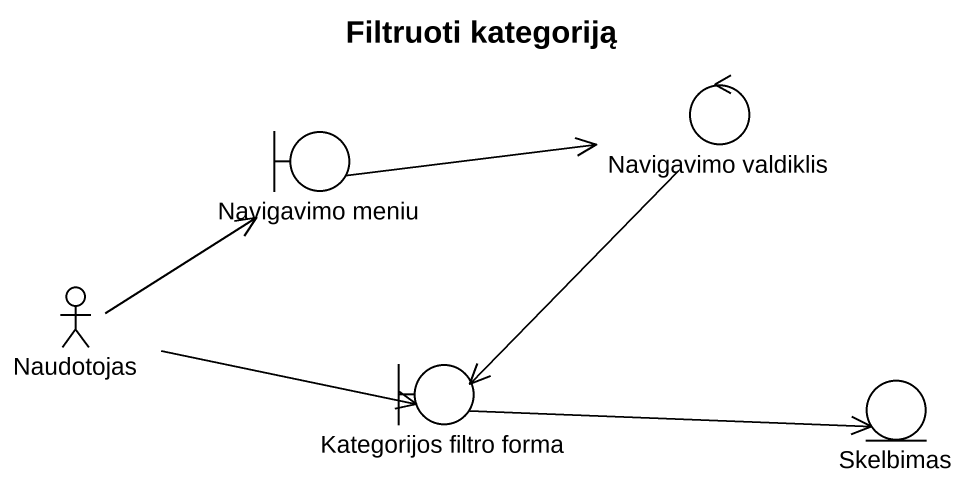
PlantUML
@startuml
title Filtruoti kategoriją
boundary "Navigavimo meniu" as Navigavimo_meniu
control "Navigavimo valdiklis" as Navigavimo_valdiklis
actor Naudotojas
boundary "Kategorijos filtro forma" as Kategorijos_filtro_forma
entity Skelbimas
Navigavimo_meniu -right-> Navigavimo_valdiklis
Navigavimo_valdiklis --> Kategorijos_filtro_forma
Naudotojas -up-> Navigavimo_meniu
Naudotojas -right-> Kategorijos_filtro_forma
Kategorijos_filtro_forma -right-> Skelbimas
@enduml
